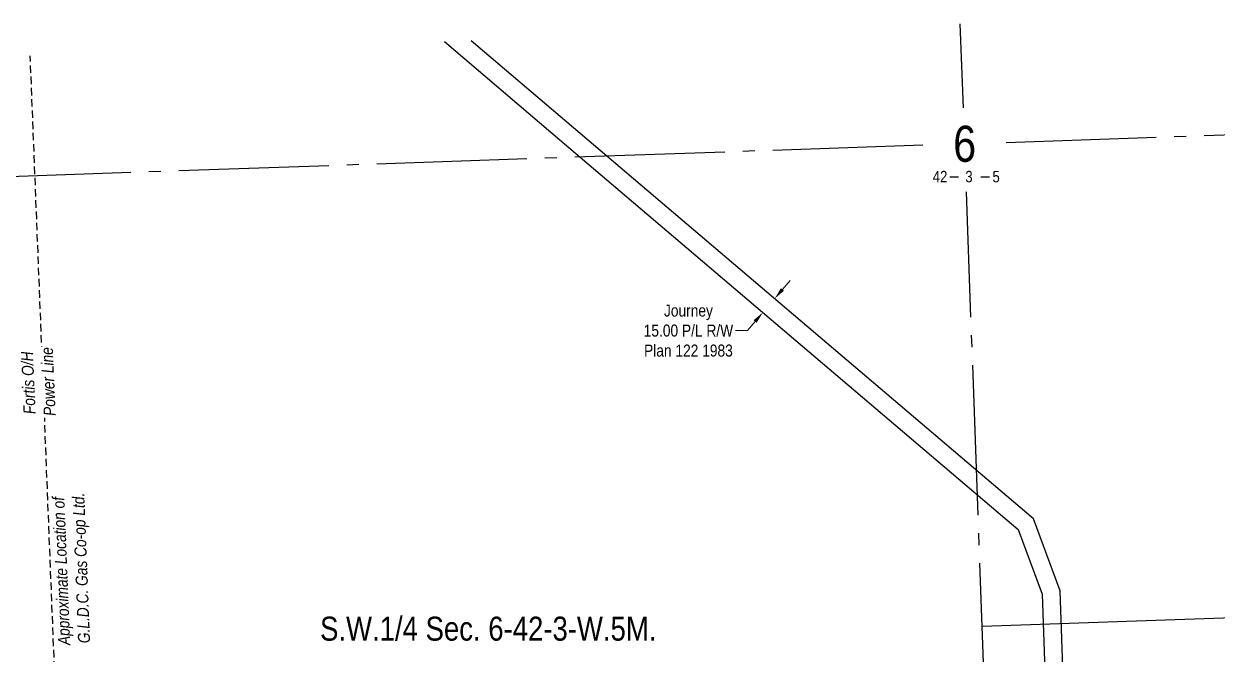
# Model space of a CAD drawing. Extents: x 665644 to 688844, y 5825051 to 5844826.
# Drawn here: x 673879 to 674872, y 5829219 to 5829744 of the extents above; entities that cross this region are included whole.
import ezdxf
from ezdxf.enums import TextEntityAlignment as Align

# ---------------------------------------------------------------- set-up
doc = ezdxf.new("R2010")
doc.units = 0
doc.header["$LTSCALE"] = 5
doc.header["$PDSIZE"] = 0.5
doc.linetypes.add('foc-QUARTERLINE', pattern=[33, 25, -3, 2, -3])
doc.linetypes.add('UG_PIPE', pattern=[1.875, 1.25, -0.625])
doc.layers.get('Defpoints').update_dxf_attribs({"color": 9})
for name, color, linetype in [('10', 1, 'Continuous'), ('9', 3, 'Continuous'), ('AS-PIPE-UG', 44, 'UG_PIPE'), ('AS-PIPE-UG-T', 44, 'Continuous'), ('AS-POWER-T', 104, 'Continuous'), ('C-SYMBOL', 7, 'Continuous'), ('F-RW', 190, 'Continuous'), ('L-QSEC', 8, 'foc-QUARTERLINE'), ('L-SECLBL', 7, 'Continuous'), ('L-TITLEDB', 4, 'Continuous')]:
    doc.layers.add(name, color=color, linetype=linetype)
doc.layers.add('F-RW-T', color=190, linetype='Continuous', lineweight=9)
doc.styles.add('175L', font='ARIALN.TTF', dxfattribs={"height": 20})
doc.styles.add('80CG', font='ARIALN.TTF', dxfattribs={"height": 10})
doc.styles.add('80L', font='ARIALN.TTF', dxfattribs={"height": 10})
doc.styles.add('SIMPLEX', font='ARIALN.TTF')
doc.dimstyles.new('Compass 5 000', dxfattribs={"dimscale": 5, "dimtxt": 9, "dimasz": 2, "dimexe": 0.2, "dimexo": 0.0625, "dimgap": 0.5, "dimtad": 0, "dimtih": 1, "dimtoh": 1, "dimzin": 0, "dimdsep": 46, "dimtxsty": '80CG', "dimcen": 0.1, "dimse1": 1, "dimse2": 1, "dimclrd": 256, "dimclrt": 256, "dimaunit": 1, "dimadec": 4, "dimazin": 0, "dimtfac": 0.06, "dimtofl": 0, "dimtmove": 0, "dimatfit": 1, "dimfxl": 0.2, "dimtolj": 1, "dimtzin": 0, "dimlwd": -1, "dimarcsym": 0})

# ---------------------------------------------------------------- blocks, each defined once
blk = doc.blocks.new('L-SECLBL')
at = {"layer": '9', "color": 7}
for p, q in [((-5.08, -27.83), (-12.29, -27.83)), ((20.7, -27.83), (13.5, -27.83))]:
    blk.add_line(p, q, dxfattribs=at)
at = {"layer": '10', "color": 2, "style": 'SIMPLEX'}
blk.add_attdef('SEC', text='', height=30, dxfattribs=at).set_placement((0, 0), align=Align.MIDDLE)
at = {"layer": '10', "color": 5, "style": '80L'}
blk.add_attdef('TWP', text='', height=9.5, dxfattribs=at).set_placement((-14.43, -27.37), align=Align.MIDDLE_RIGHT)
blk.add_attdef('RGE', text='', height=9.5, dxfattribs=at).set_placement((3.62, -27.37), align=Align.MIDDLE_CENTER)
blk.add_attdef('MER', text='', height=9.5, dxfattribs=at).set_placement((23.17, -27.37), align=Align.MIDDLE_LEFT)
blk = doc.blocks.new('*D2325')
at = {"layer": 'Defpoints', "color": 0, "transparency": 16777216}
for p in [(674511.3, 5829509.07), (674494.18, 5829503.95), (674501.58, 5829497.65)]:
    blk.add_point(p, dxfattribs=at)
at = {"layer": 'F-RW-T', "transparency": 16777216}
for p, q in [((674510.38, 5829522.98), (674516.86, 5829530.6)), ((674487.7, 5829496.33), (674481.22, 5829488.72)), ((674481.22, 5829488.72), (674471.22, 5829488.72))]:
    blk.add_line(p, q, dxfattribs=at)
for points in [[(674509.11, 5829524.06), (674511.65, 5829521.9), (674503.9, 5829515.37)], [(674486.43, 5829497.41), (674488.97, 5829495.25), (674494.18, 5829503.95)]]:
    blk.add_solid(points, dxfattribs=at)
at = {"layer": 'F-RW-T', "transparency": 16777216, "insert": (674432.13, 5829488.72), "char_height": 10, "attachment_point": 5, "style": '80CG'}
blk.add_mtext('\\A1;Journey\\P15.00 P/L R/W\\PPlan 122 1983', dxfattribs=at)

msp = doc.modelspace()

# ---------------------------------------------------------------- linework, layer by layer
at = {"layer": 'AS-PIPE-UG', "flags": 128}
msp.add_lwpolyline([(673876.491, 5828836.169), (673918.873, 5828837.223), (673884.042, 5829717.688)], dxfattribs=at)
at = {"layer": 'F-RW', "flags": 128}
for points in [[(674229.05, 5829729.586), (674342.045, 5829633.423), (674706.78, 5829323.021), (674726.703, 5829269.035), (674741.329, 5828847.187), (674756.311, 5828847.713)], [(674756.311, 5828847.713), (674741.602, 5829271.963), (674719.484, 5829331.894), (674364.276, 5829634.19), (674251.279, 5829730.353)]]:
    msp.add_lwpolyline(points, dxfattribs=at)
at = {"layer": 'L-QSEC', "flags": 128}
for points in [[(674661.05, 5829674.445), (674658.496, 5829744.396)], [(674696.593, 5829645.649), (675465.496, 5829672.148)], [(674627.351, 5829643.262), (673858.791, 5829616.758)], [(674691.496, 5828840.257), (674663.603, 5829604.492)]]:
    msp.add_lwpolyline(points, dxfattribs=at)
at = {"layer": 'L-TITLEDB', "flags": 128}
msp.add_lwpolyline([(674676.82, 5829242.359), (675480.571, 5829270.293)], dxfattribs=at)

# ---------------------------------------------------------------- block references
at = {"layer": 'L-SECLBL'}
msp.add_blockref('L-SECLBL', (674662.144, 5829644.462), dxfattribs=at).add_auto_attribs({'SEC': '6', 'TWP': '42', 'RGE': '3', 'MER': '5'})

# ---------------------------------------------------------------- texts
at = {"layer": 'AS-PIPE-UG-T', "insert": (673907.332, 5829226.372), "char_height": 10, "attachment_point": 1, "rotation": 92.265429, "style": '175L'}
msp.add_mtext_dynamic_manual_height_columns('\\pi0.05;{\\fArial Narrow|b0|i1|c0|p34;Approximate Location of\\P\\pi0.97428;G.L.D.C. Gas Co-op Ltd.}', width=125.14093, gutter_width=50, heights=[0], dxfattribs=at)
at = {"layer": 'C-SYMBOL', "color": 3, "style": '175L'}
msp.add_text('S.W.1/4 Sec. 6-42-3-W.5M.', height=20, dxfattribs=at).set_placement((674265.437, 5829224.365), align=Align.BOTTOM_CENTER)

# ---------------------------------------------------------------- dimensions: what is measured, and where the dimension line sits
at = {"layer": 'F-RW-T', "color": 3}
dim = msp.add_aligned_dim(p1=(674511.297, 5829509.069), p2=(674501.581, 5829497.652), distance=-9.716, text='Journey\\P15.00 P/L R/W\\PPlan 122 1983', dimstyle='Compass 5 000', dxfattribs=at)
dim.commit()
dim.dimension.update_dxf_attribs({"geometry": '*D2325', "text_midpoint": (674432.134, 5829488.718)})

# ---------------------------------------------------------------- next in the draw order: texts
at = {"layer": 'AS-POWER-T', "insert": (673878.672, 5829416.354), "char_height": 10, "attachment_point": 1, "rotation": 92.518922, "style": '175L', "bg_fill": 3, "box_fill_scale": 1.1, "bg_fill_color": 256, "bg_fill_transparency": 0}
msp.add_mtext_dynamic_manual_height_columns('\\pi2.5534;{\\fArial Narrow|b0|i1|c0|p34;Fortis O/H\\P\\pi0.32626;Power Line}', width=57.1191, gutter_width=100, heights=[0], dxfattribs=at)

doc.saveas('drawing.dxf')
